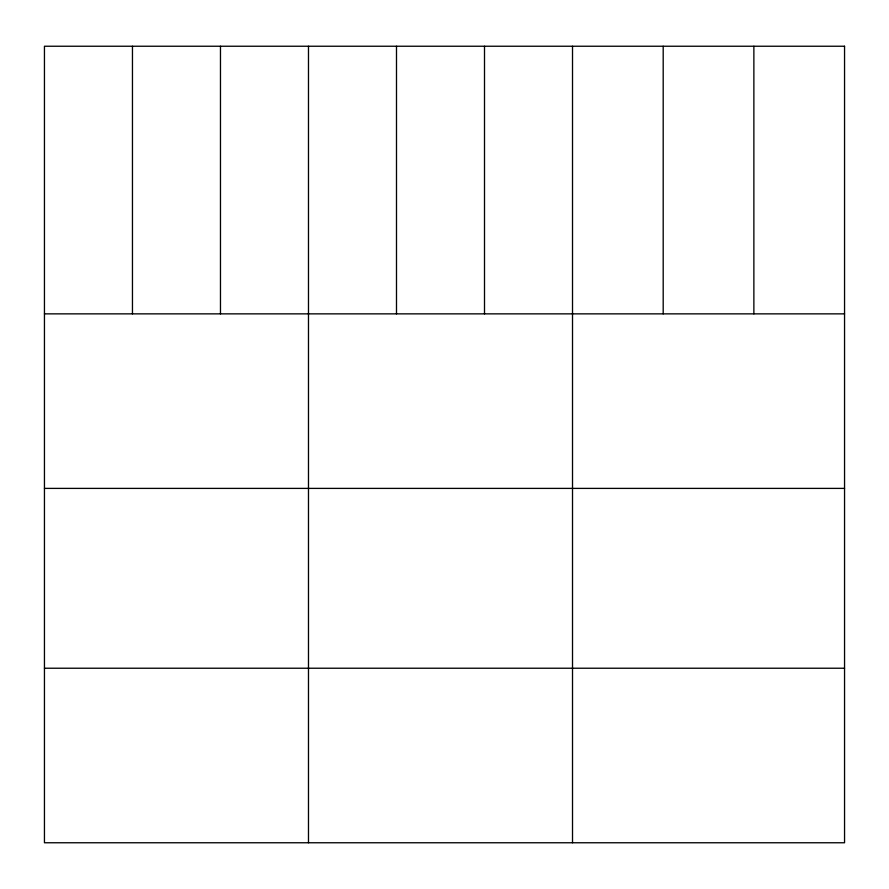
<?xml version="1.0" encoding="UTF-8"?>
<svg xmlns="http://www.w3.org/2000/svg" width="889" height="889" viewBox="0 0 889 889"><rect width="100%" height="100%" fill="white"/><g stroke="black" fill="none" stroke-linecap="round" stroke-linejoin="round"><path stroke-width="1.33" d="M44.45 313.861L844.55 313.861M44.45 488.394L844.55 488.394M44.45 668.228L844.55 668.228M753.872 46.239L753.872 313.861M663.194 46.239L663.194 313.861M572.516 46.239L572.516 842.761M484.505 46.239L484.505 313.861M396.494 46.239L396.494 313.861M308.483 46.239L308.483 842.761M220.472 46.239L220.472 313.861M132.461 46.239L132.461 313.861M844.55 46.239L44.45 46.239L44.45 842.761L844.55 842.761L844.55 46.239"/></g></svg>
